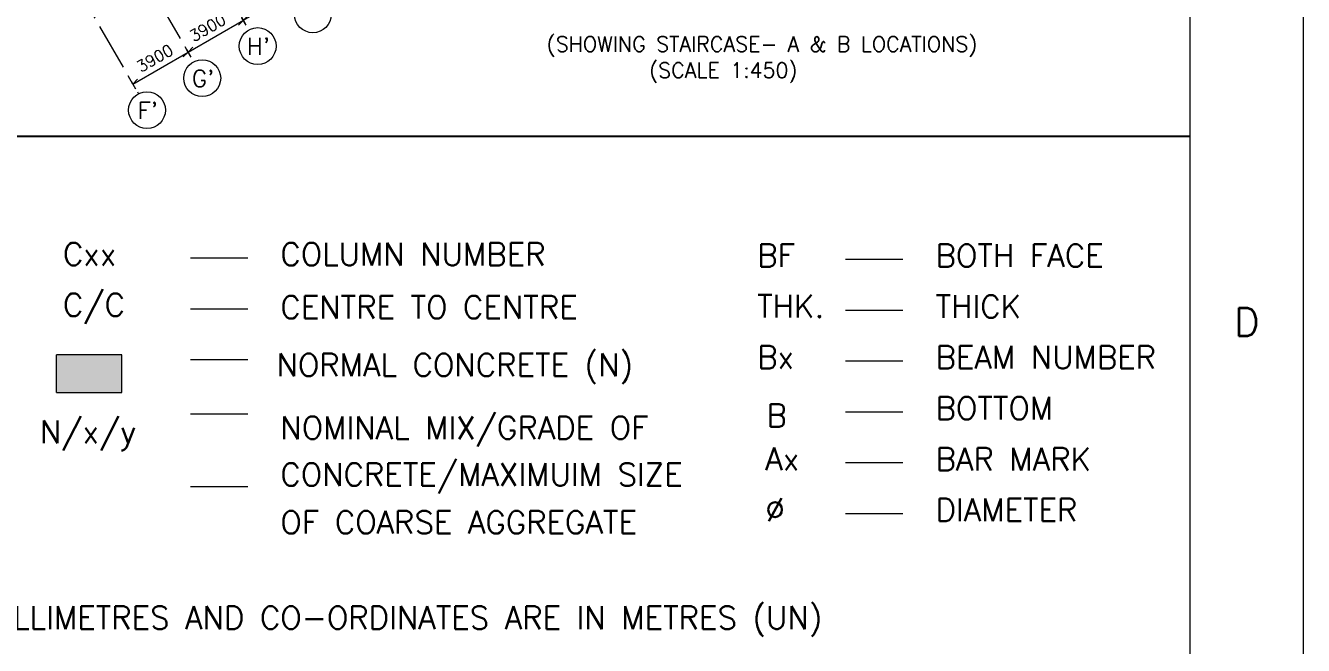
# Model space of a CAD drawing. Header units: millimetres. Extents: x 340192 to 549303, y -616317 to -538642.
# Drawn here: x 540848 to 549303, y -593481 to -589381 of the extents above; entities that cross this region are included whole.
import ezdxf
from ezdxf.enums import TextEntityAlignment as Align
from ezdxf.lldxf.tags import DXFTag

# ---------------------------------------------------------------- set-up
doc = ezdxf.new("R2010")
doc.units = ezdxf.units.MM
doc.header["$LTSCALE"] = 250
doc.header["$MEASUREMENT"] = 0
doc.linetypes.add('( Center )', pattern=[2, 1.25, -0.25, 0.25, -0.25])
doc.layers.get('DEFPOINTS').update_dxf_attribs({"lineweight": 0})
for name, color, linetype, lineweight in [('CV-AB-TEXT', 3, 'Continuous', 0), ('CV-CB-SHADE', 25, 'Continuous', 0), ('CV-CB-TEXT', 3, 'Continuous', 0), ('CV-GRID_LINE', 8, 'CENTER', 0), ('CV-GRID_NO', 6, 'Continuous', 0), ('LOGO_1', 7, 'Continuous', 0)]:
    doc.layers.add(name, color=color, linetype=linetype, lineweight=lineweight)
doc.styles.add('ROMANS', font='romans.shx')
doc.styles.add('ROMANS_0', font='romans.shx')
doc.styles.add('Style-romans', font='romans.shx')
tags = doc.linetypes.add('CENTER', pattern=[2, 1.25, -0.25, 0.25, -0.25]).pattern_tags.tags
tags[10:11] = [DXFTag(74, 4), DXFTag(75, 0), DXFTag(340, '0'), DXFTag(46, 1.0), DXFTag(50, 0.0), DXFTag(44, 0.0), DXFTag(45, 0.0)]
tags[8:9] = [DXFTag(74, 4), DXFTag(75, 0), DXFTag(340, '0'), DXFTag(46, 1.0), DXFTag(50, 0.0), DXFTag(44, 0.0), DXFTag(45, 0.0)]
tags[6:7] = [DXFTag(74, 4), DXFTag(75, 0), DXFTag(340, '0'), DXFTag(46, 1.0), DXFTag(50, 0.0), DXFTag(44, 0.0), DXFTag(45, 0.0)]
tags[4:5] = [DXFTag(74, 4), DXFTag(75, 0), DXFTag(340, '0'), DXFTag(46, 1.0), DXFTag(50, 0.0), DXFTag(44, 0.0), DXFTag(45, 0.0)]
doc.dimstyles.new('.15', dxfattribs={"dimtxt": 75, "dimasz": 0.00015, "dimexe": 18.75, "dimexo": 18.75, "dimgap": 37.5, "dimtad": 1, "dimdec": 0, "dimlfac": 9.227778, "dimzin": 0, "dimdsep": 46, "dimtxsty": 'ROMANS_0', "dimblk": 'TICK', "dimcen": 60, "dimclrd": 2, "dimclre": 2, "dimclrt": 3, "dimadec": 0, "dimazin": 0, "dimtfac": 1, "dimtdec": 0, "dimtofl": 0, "dimtmove": 0, "dimatfit": 3, "dimldrblk": 'TICK', "dimfxl": 1, "dimtolj": 1, "dimtzin": 0, "dimlwd": -1, "dimlwe": -1, "dimarcsym": 0})

# ---------------------------------------------------------------- blocks, each defined once
blk = doc.blocks.new('TATA A1')
at = {"layer": 'LOGO_1', "color": 2, "linetype": 'Continuous', "ltscale": 0.023622}
blk.add_line((63075000, 0), (63075000, 44550000), dxfattribs=at)
at = {"layer": 'LOGO_1', "color": 6, "linetype": 'Continuous', "ltscale": 0.023622}
blk.add_line((62325000, 750000), (62325000, 43800000), dxfattribs=at)
at = {"layer": 'LOGO_1', "color": 4, "linetype": 'Continuous', "style": 'ROMANS'}
blk.add_text('D', height=187500, dxfattribs=at).set_placement((62700000, 24975000), align=Align.MIDDLE_CENTER)
blk = doc.blocks.new('TICK')
at = {"color": 3}
blk.add_line((-289777.747, -77645.713), (0, 0), dxfattribs=at)
blk = doc.blocks.new('*D40')
at = {"layer": 'CV-CB-SHADE', "color": 0, "transparency": 16777216}
blk.add_line((541557.4, -589767.6), (541923.3, -589556.4), dxfattribs=at)
at = {"layer": 'CV-CB-SHADE', "color": 2, "transparency": 16777216}
for p, q in [((541942.6, -589589.8), (541913.9, -589540.1)), ((541576.7, -589801), (541548.1, -589751.4))]:
    blk.add_line(p, q, dxfattribs=at)
at = {"layer": 'DEFPOINTS', "color": 0, "transparency": 16777216}
for p in [(541923.3, -589556.4), (541952, -589606), (541586.1, -589817.2)]:
    blk.add_point(p, dxfattribs=at)
at = {"layer": 'CV-CB-SHADE', "color": 0, "transparency": 16777216, "xscale": 0.00015, "yscale": 0.00015, "zscale": 0.00015}
for p, rotation in [((541923.3, -589556.4), 30.00000000000442), ((541557.4, -589767.6), 210.0000000000044)]:
    blk.add_blockref('TICK', p, dxfattribs=dict(at, rotation=rotation))
at = {"layer": 'CV-CB-SHADE', "color": 3, "transparency": 16777216, "insert": (541702.9, -589597), "char_height": 75, "attachment_point": 5, "rotation": 30, "style": 'ROMANS_0'}
blk.add_mtext('\\A1;3900', dxfattribs=at)
blk = doc.blocks.new('*D41')
at = {"layer": 'CV-CB-SHADE', "color": 0, "transparency": 16777216}
blk.add_line((541923.2, -589556.4), (542289.1, -589345.2), dxfattribs=at)
at = {"layer": 'CV-CB-SHADE', "color": 2, "transparency": 16777216}
for p, q in [((542308.4, -589378.6), (542279.7, -589328.9)), ((541942.5, -589589.8), (541913.8, -589540.2))]:
    blk.add_line(p, q, dxfattribs=at)
at = {"layer": 'DEFPOINTS', "color": 0, "transparency": 16777216}
for p in [(542289.1, -589345.2), (542317.8, -589394.8), (541951.9, -589606.1)]:
    blk.add_point(p, dxfattribs=at)
at = {"layer": 'CV-CB-SHADE', "color": 0, "transparency": 16777216, "xscale": 0.00015, "yscale": 0.00015, "zscale": 0.00015}
for p, rotation in [((542289.1, -589345.2), 29.99999999830986), ((541923.2, -589556.4), 209.9999999983098)]:
    blk.add_blockref('TICK', p, dxfattribs=dict(at, rotation=rotation))
at = {"layer": 'CV-CB-SHADE', "color": 3, "transparency": 16777216, "insert": (542052.7, -589395), "char_height": 75, "attachment_point": 5, "rotation": 30, "style": 'ROMANS_0'}
blk.add_mtext('\\A1;3900', dxfattribs=at)
blk = doc.blocks.new('*D42')
at = {"layer": 'CV-CB-SHADE', "color": 0, "transparency": 16777216}
blk.add_line((542289.1, -589345.2), (542655, -589133.9), dxfattribs=at)
at = {"layer": 'CV-CB-SHADE', "color": 2, "transparency": 16777216}
for p, q in [((542675.3, -589169.1), (542645.6, -589117.7)), ((542308.4, -589378.6), (542279.7, -589328.9))]:
    blk.add_line(p, q, dxfattribs=at)
at = {"layer": 'DEFPOINTS', "color": 0, "transparency": 16777216}
for p in [(542655, -589133.9), (542684.7, -589185.3), (542317.8, -589394.8)]:
    blk.add_point(p, dxfattribs=at)
at = {"layer": 'CV-CB-SHADE', "color": 0, "transparency": 16777216, "xscale": 0.00015, "yscale": 0.00015, "zscale": 0.00015}
for p, rotation in [((542655, -589133.9), 29.99999999830986), ((542289.1, -589345.2), 209.9999999983098)]:
    blk.add_blockref('TICK', p, dxfattribs=dict(at, rotation=rotation))
at = {"layer": 'CV-CB-SHADE', "color": 3, "transparency": 16777216, "insert": (542445.8, -589168.1), "char_height": 75, "attachment_point": 5, "rotation": 30, "style": 'ROMANS_0'}
blk.add_mtext('\\A1;3900', dxfattribs=at)

msp = doc.modelspace()

# ---------------------------------------------------------------- linework, layer by layer
at = {"color": 6, "ltscale": 0.000496793}
msp.add_line((536249.34, -590112.11, -168573.23), (548553.31, -590112.11, -232618.36), dxfattribs=at)
at = {"layer": 'CV-CB-SHADE', "ltscale": 0.000750004, "extrusion": (0, 0, -1)}
msp.add_solid([(-541051.37, -591559.15, -0.04), (-541483.94, -591559.15, -0.04), (-541051.37, -591807.07, -0.04), (-541483.94, -591807.07, -0.04)], dxfattribs=at)
at = {"layer": 'CV-CB-TEXT', "ltscale": 0.000750004}
for p, q in [((542317.51, -590919.71, 0.04), (541938.29, -590919.71, 0.04)), ((546652.81, -590928.73, 0.04), (546273.59, -590928.73, 0.04)), ((542317.51, -591256.13, 0.04), (541938.29, -591256.13, 0.04)), ((546652.81, -591265.16, 0.04), (546273.59, -591265.16, 0.04)), ((541051.37, -591807.07, 0.04), (541051.37, -591559.15, 0.04)), ((541483.94, -591807.07, 0.04), (541483.94, -591559.15, 0.04)), ((542317.51, -591592.55, 0.04), (541938.29, -591592.55, 0.04)), ((546652.81, -591601.58, 0.04), (546273.59, -591601.58, 0.04)), ((541051.37, -591807.07, 0.04), (541483.94, -591807.07, 0.04)), ((542317.51, -591951.04, 0.04), (541938.29, -591951.04, 0.04)), ((546652.81, -591938, 0.04), (546273.59, -591938, 0.04)), ((546652.81, -592274.42, 0.04), (546273.59, -592274.42, 0.04)), ((542317.51, -592431.45, 0.04), (541938.29, -592431.45, 0.04)), ((546652.81, -592610.84, 0.04), (546273.59, -592610.84, 0.04))]:
    msp.add_line(p, q, dxfattribs=at)
at = {"layer": 'CV-CB-TEXT', "linetype": 'Continuous', "ltscale": 0.000750004}
msp.add_line((541483.94, -591559.15, 0.04), (541051.37, -591559.15, 0.04), dxfattribs=at)
at = {"layer": 'CV-GRID_LINE', "linetype": '( Center )'}
for p, q in [((540080.44, -585519.67, -232618.36), (542326.4, -589409.78, -232618.36)), ((539714.54, -585730.92, -232618.36), (541960.5, -589621.03, -232618.36)), ((540337.26, -587654.18, -232618.36), (541594.74, -589832.2, -232618.36))]:
    msp.add_line(p, q, dxfattribs=at)
at = {"layer": 'CV-GRID_NO', "ltscale": 0.000216667}
for centre in [(542748.64, -589306.6, -232618.36), (542383.57, -589516.33, -232618.36), (542016.85, -589729.1, -232618.36), (541651.08, -589940.27, -232618.36)]:
    msp.add_circle(centre, 121.88, dxfattribs=at)

# ---------------------------------------------------------------- block references
at = {"layer": 'CV-CB-TEXT', "color": 1, "linetype": 'Continuous', "ltscale": 0.001, "xscale": 0.00099999997475, "yscale": 0.00099999997475, "zscale": 0.00099999997475}
msp.add_blockref('TATA A1', (486228.31, -616317.07, -232618.36), dxfattribs=at)

# ---------------------------------------------------------------- texts
at = {"layer": 'CV-AB-TEXT', "linetype": '( Center )', "style": 'ROMANS'}
for s, p in [('(SHOWING STAIRCASE- A & B LOCATIONS)', (547145.98, -589553.53, -33382.91)), ('(SCALE 1:450)', (545955.64, -589726.07, -33382.91))]:
    msp.add_text(s, height=100, dxfattribs=at).set_placement(p, align=Align.RIGHT)
at = {"layer": 'CV-CB-TEXT', "linetype": 'Continuous', "style": 'ROMANS'}
for s, p in [('Cxx', (541094.71, -590967.01, 0.04)), ('COLUMN NUMBER', (542534.07, -590968.46, 0.04)), ('BF', (545688.82, -590976.04, 0.04)), ('BOTH FACE', (546869.37, -590977.48, 0.04)), ('C/C', (541094.71, -591303.43, 0.04)), ('CENTRE TO CENTRE', (542534.07, -591318.74, 0.04)), ('THK.', (545688.82, -591312.46, 0.04)), ('THICK', (546869.37, -591313.91, 0.04)), ('NORMAL CONCRETE (N)', (542508.83, -591701.08, 0.04)), ('Bx', (545688.82, -591648.89, 0.04)), ('BEAM NUMBER', (546869.37, -591650.33, 0.04)), ('BOTTOM', (546869.37, -591986.75, 0.04)), ('N/x/y', (540942.36, -592142.33, 0.04)), ('NOMINAL MIX/GRADE OF ', (542534.07, -592115.88, 0.04)), ('Ax', (545742.76, -592321.73, 0.04)), ('BAR MARK', (546869.37, -592323.17, 0.04)), ('CONCRETE/MAXIMUIM SIZE', (542534.07, -592425.67, 0.04)), ('%%c', (545742.76, -592658.15, 0.04)), ('DIAMETER', (546869.37, -592659.59, 0.04)), ('OF COARSE AGGREGATE', (542534.07, -592741.6, 0.04)), ('1. ALL DIMENSIONS & ELEVATIONS ARE IN MILLIMETRES AND CO-ORDINATES ARE IN METRES (UN)', (536233.35, -593372.61, 0.04))]:
    msp.add_text(s, height=150, dxfattribs=at).set_placement(p)
at = {"layer": 'CV-CB-TEXT', "linetype": 'Continuous', "insert": (545750.34, -592035.31, 0.04), "char_height": 150, "attachment_point": 7, "line_spacing_factor": 1.2, "style": 'ROMANS'}
msp.add_mtext('B\\P', dxfattribs=at)
at = {"layer": 'CV-GRID_NO', "style": 'Style-romans'}
for s, p in [("H'", (542389.34, -589518.49, -232618.36)), ("G'", (542022.62, -589731.26, -232618.36)), ("F'", (541656.86, -589942.43, -232618.36))]:
    msp.add_text(s, height=111.429, dxfattribs=at).set_placement(p, align=Align.MIDDLE_CENTER)

# ---------------------------------------------------------------- dimensions: what is measured, and where the dimension line sits
at = {"layer": 'CV-CB-SHADE', "color": 2}
for base, p1, p2, picture, middle in [((542655, -589133.92, -232618.36), (542317.76, -589394.82, -232618.36), (542684.68, -589185.34, -232618.36), '*D42', (542483.28, -589233.07, -232618.36)), ((542289.1, -589345.17, -232618.36), (541951.87, -589606.07, -232618.36), (542317.76, -589394.82, -232618.36), '*D41', (542090.24, -589459.98, -232618.36)), ((541923.3, -589556.37, -232618.36), (541586.11, -589817.25, -232618.36), (541951.96, -589606.02, -232618.36), '*D40', (541740.37, -589661.98, -232618.36))]:
    dim = msp.add_linear_dim(base=base, p1=p1, p2=p2, angle=30, dimstyle='.15', override={"dimtxt": 75, "dimasz": 0.00015, "dimexe": 18.75, "dimexo": 18.75, "dimgap": 37.5, "dimlfac": 9.230769, "dimblk": 'TICK', "dimcen": 60, "dimdle": 0, "dimclrd": 0, "dimclre": 2, "dimclrt": 3, "dimlwe": 65535}, dxfattribs=at)
    dim.commit()
    dim.dimension.update_dxf_attribs({"geometry": picture, "text_midpoint": middle, "dimtype": 160})

doc.saveas('drawing.dxf')
